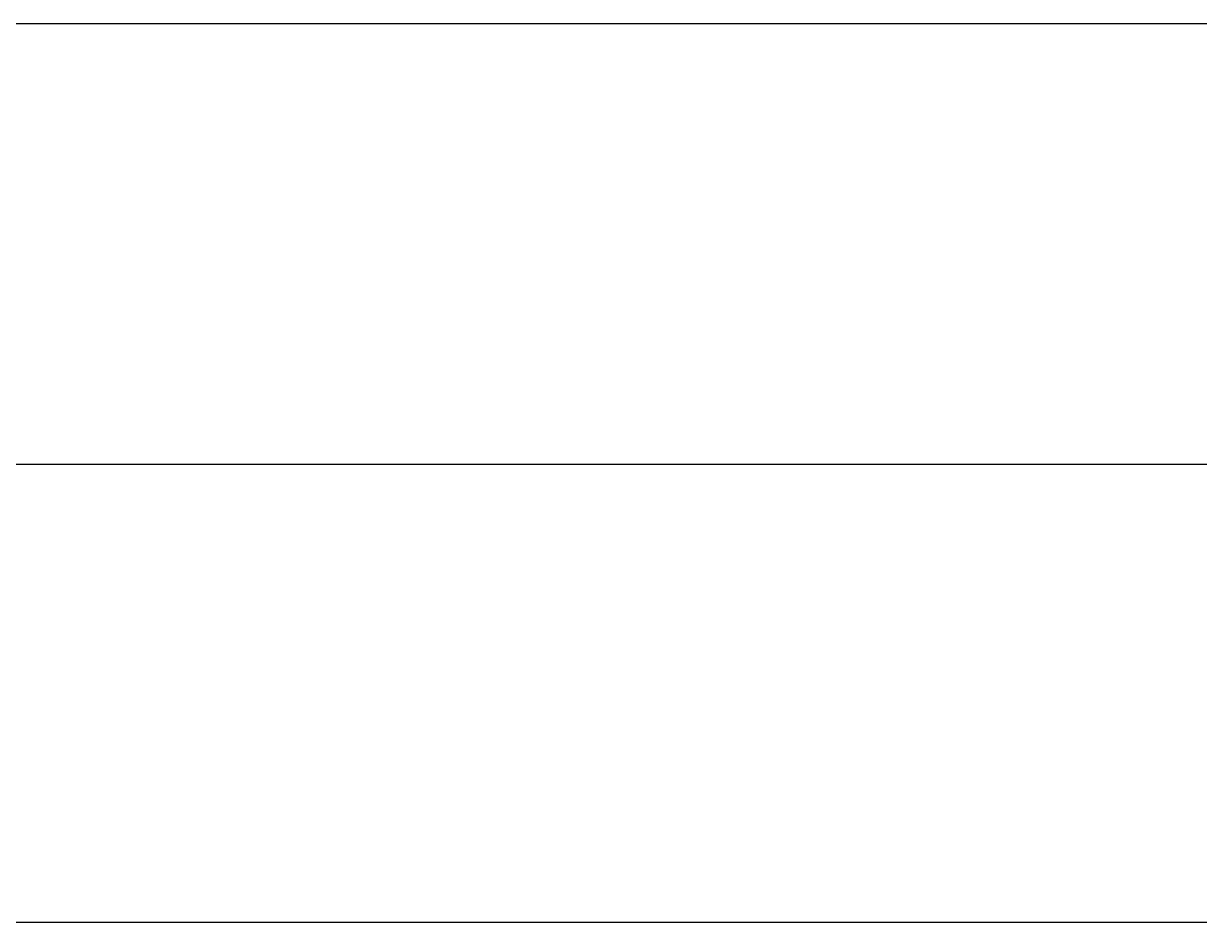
# Model space of a CAD drawing. Extents: x 1 to 47.7, y 0.2 to 35.
# Drawn here: x 14.588 to 16.419, y 7.6 to 8.999 of the extents above; entities that cross this region are included whole.
import ezdxf

# ---------------------------------------------------------------- set-up
doc = ezdxf.new("R2010")
doc.units = 0
doc.header["$MEASUREMENT"] = 0
for name, color, linetype in [('3_1__HORIZONTAL_RACK_MOUNT', 7, 'CONTINUOUS'), ('3_2__HORIZONTAL_PANEL_MOUN', 7, 'CONTINUOUS'), ('4_2__4U__FRONT_PANEL_W_24_', 7, 'CONTINUOUS'), ('5_1___24__TARGET_LEDS___12', 7, 'CONTINUOUS')]:
    doc.layers.add(name, color=color, linetype=linetype)

msp = doc.modelspace()

# ---------------------------------------------------------------- linework, layer by layer
at = {"layer": '3_1__HORIZONTAL_RACK_MOUNT'}
msp.add_lwpolyline([(14.5071, 8.3136), (14.7023, 8.3136), (14.8963, 8.3136), (15.0888, 8.3136), (15.2799, 8.3136), (15.4693, 8.3136), (15.6571, 8.3136), (15.8431, 8.3136), (16.0273, 8.3136), (16.2094, 8.3136), (16.3895, 8.3136), (16.4787, 8.3136)], dxfattribs=at)
at = {"layer": '3_2__HORIZONTAL_PANEL_MOUN'}
msp.add_lwpolyline([(16.5215, 7.6), (16.4182, 7.6), (16.3142, 7.6), (16.2098, 7.6), (16.1048, 7.6), (15.9994, 7.6), (15.8934, 7.6), (15.6801, 7.6), (15.465, 7.6), (15.2482, 7.6), (15.0298, 7.6), (14.8101, 7.6), (14.5889, 7.6), (14.3666, 7.6)], dxfattribs=at)
at = {"layer": '4_2__4U__FRONT_PANEL_W_24_'}
msp.add_lwpolyline([(14.497, 8.9994), (14.6289, 8.9994), (14.7596, 8.9994), (14.8889, 8.9994), (15.0169, 8.9994), (15.1434, 8.9994), (15.2684, 8.9994), (15.3917, 8.9994), (15.5134, 8.9994), (15.6334, 8.9994), (15.7515, 8.9994), (15.8678, 8.9994), (15.9821, 8.9994), (16.0944, 8.9994), (16.2046, 8.9994), (16.3127, 8.9994), (16.4185, 8.9994), (16.522, 8.9994)], dxfattribs=at)
at = {"layer": '5_1___24__TARGET_LEDS___12'}
msp.add_lwpolyline([(14.5013, 8.9994), (14.6577, 8.9994), (14.8133, 8.9994), (14.968, 8.9994), (15.1216, 8.9994), (15.2742, 8.9994), (15.4255, 8.9994), (15.5756, 8.9994), (15.7244, 8.9994), (15.8718, 8.9994), (16.0176, 8.9994), (16.1619, 8.9994), (16.3046, 8.9994), (16.4455, 8.9994)], dxfattribs=at)

doc.saveas('drawing.dxf')
